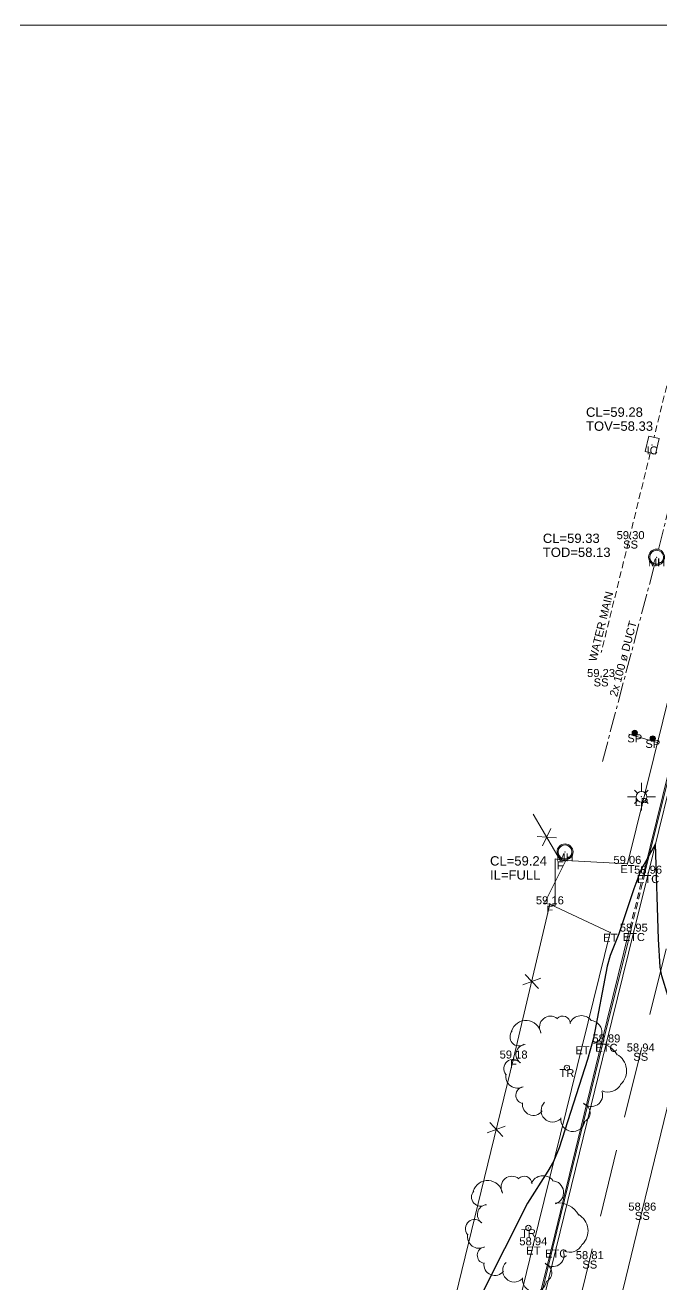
# Model space of a CAD drawing. Header units: metres. Extents: x -244 to 200, y -283 to 282.
# Drawn here: x -140.8 to -81.1, y 164.5 to 282.5 of the extents above; entities that cross this region are included whole.
import ezdxf
from ezdxf.enums import TextEntityAlignment as Align

# ---------------------------------------------------------------- set-up
doc = ezdxf.new("R2010")
doc.units = ezdxf.units.M
doc.linetypes.add('CENTER2', pattern=[28.575, 19.05, -3.175, 3.175, -3.175])
doc.linetypes.add('DASHED2', pattern=[9.525, 6.35, -3.175])
for name, color, linetype, lineweight in [('CONTOURS', 1, 'Continuous', 0), ('DESCRIPTIONS', 1, 'Continuous', 0), ('ELECTRICAL', 3, 'Continuous', 0), ('FENCES', 6, 'Continuous', 0), ('LEVELS', 1, 'Continuous', 0), ('POINTS', 1, 'Continuous', 0), ('ROAD_PAINT', 12, 'Continuous', 0), ('ROAD_SIGNAGE', 6, 'Continuous', 0), ('ROADS', 5, 'Continuous', 0), ('STORM_WATER', 1, 'Continuous', 0), ('SW_TEXT', 10, 'Continuous', 0), ('TITLE', 3, 'Continuous', 0), ('TREES', 14, 'Continuous', 0), ('WATER', 2, 'Continuous', 0)]:
    doc.layers.add(name, color=color, linetype=linetype, lineweight=lineweight)
doc.styles.add('Arial', font='arial.ttf', dxfattribs={"height": 1.68})

msp = doc.modelspace()

# ---------------------------------------------------------------- hatches: boundary and pattern name
at = {"layer": 'ROAD_SIGNAGE', "linetype": 'Continuous', "lineweight": 0}
h = msp.add_hatch(color=1, dxfattribs=at)
edge = h.paths.add_edge_path(flags=0)
edge.add_arc((-83.65, 216.18), 0.25, 0, 360)
h = msp.add_hatch(color=1, dxfattribs=at)
edge = h.paths.add_edge_path(flags=0)
edge.add_arc((-81.96, 215.66), 0.25, 0, 360)

# ---------------------------------------------------------------- linework, layer by layer
at = {"layer": 'CONTOURS', "color": 6, "linetype": 'Continuous', "lineweight": -3, "flags": 128}
msp.add_lwpolyline([(-80.51, 191.49), (-81.12, 193.43), (-81.27, 194.23), (-81.42, 196.84), (-81.71, 205.8), (-81.75, 205.72), (-83.09, 203.32), (-83.75, 201.58), (-85.14, 197.35), (-85.97, 195.32), (-86.24, 194.33), (-87.51, 187.58), (-88.07, 185.59), (-90.75, 177.29), (-91.26, 176.03), (-91.8, 175.11), (-93.72, 172.11), (-100.18, 159.29)], dxfattribs=at)
at = {"layer": 'ELECTRICAL', "color": 1, "linetype": 'CENTER2', "lineweight": 0, "ltscale": 0.1}
for p, q in [((-81.42, 233.38), (-76.83, 252.07)), ((-81.79, 231.93), (-86.73, 213.32))]:
    msp.add_line(p, q, dxfattribs=at)
at = {"layer": 'ELECTRICAL', "color": 2, "linetype": 'Continuous', "lineweight": 0}
for p, q in [((-83.02, 211.5), (-83.02, 210.7)), ((-83.52, 210.2), (-84.32, 210.2)), ((-83.66, 210.83), (-83.38, 210.55)), ((-82.67, 210.55), (-82.39, 210.83)), ((-82.52, 210.2), (-81.72, 210.2)), ((-83.38, 209.84), (-83.66, 209.56)), ((-83.02, 208.9), (-83.02, 209.7)), ((-82.39, 209.56), (-82.67, 209.84))]:
    msp.add_line(p, q, dxfattribs=at)
at = {"layer": 'ELECTRICAL', "color": 1, "linetype": 'Continuous', "lineweight": 0}
for radius in [0.75, 0.652]:
    msp.add_circle((-81.6, 232.65), radius, dxfattribs=at)
at = {"layer": 'ELECTRICAL', "color": 2, "linetype": 'Continuous', "lineweight": 0}
msp.add_circle((-83.02, 210.2), 0.5, dxfattribs=at)
at = {"layer": 'FENCES', "color": 4, "linetype": 'Continuous', "lineweight": 0}
for p, q in [((-90.64, 204.26), (-93.17, 208.57)), ((-91.51, 207.23), (-92.3, 205.61)), ((-92.8, 206.47), (-91, 206.36)), ((-91.12, 200), (-91.12, 204.37)), ((-91.12, 204.37), (-90.15, 204.15)), ((-90.15, 204.15), (-92.1, 200.23)), ((-91.61, 200.12), (-95.01, 185.67)), ((-92.1, 200.23), (-91.12, 200)), ((-92.46, 193.21), (-94.15, 192.58)), ((-93.92, 193.55), (-92.69, 192.23)), ((-95.01, 185.67), (-100.46, 163.38)), ((-97.25, 179.68), (-96.03, 178.35)), ((-95.79, 179.33), (-97.48, 178.71))]:
    msp.add_line(p, q, dxfattribs=at)
at = {"layer": 'POINTS', "color": 1, "linetype": 'Continuous', "lineweight": 0}
for p in [(-82.02, 243.15), (-84.04, 234.34), (-81.6, 232.65), (-86.81, 221.42), (-83.65, 216.18), (-81.96, 215.66), (-83.02, 210.2), (-90.64, 204.26), (-90.19, 205.03), (-84.34, 203.91), (-82.4, 202.99), (-91.61, 200.12), (-85.94, 197.48), (-83.74, 197.56), (-88.55, 186.95), (-86.31, 187.18), (-95.01, 185.67), (-83.09, 186.33), (-90.01, 184.8), (-82.94, 171.42), (-93.62, 169.8), (-93.16, 168.17), (-91.02, 167.9), (-87.87, 166.87)]:
    msp.add_point(p, dxfattribs=at)
at = {"layer": 'ROAD_PAINT', "color": 7, "linetype": 'DASHED2', "lineweight": 0}
for p, q in [((-76.13, 214.44), (-83.09, 186.33)), ((-83.09, 186.33), (-87.87, 166.87)), ((-87.87, 166.87), (-93.7, 143.17))]:
    msp.add_line(p, q, dxfattribs=at)
at = {"layer": 'ROAD_PAINT', "color": 7, "linetype": 'Continuous', "lineweight": 0}
for p, q in [((-79.47, 185.81), (-82.94, 171.42)), ((-82.94, 171.42), (-86.92, 155.27))]:
    msp.add_line(p, q, dxfattribs=at)
at = {"layer": 'ROAD_SIGNAGE', "color": 1, "linetype": 'Continuous', "lineweight": 0}
msp.add_line((-84.2, 216.08), (-81.55, 215.27), dxfattribs=at)
for centre in [(-83.65, 216.18), (-81.96, 215.66)]:
    msp.add_circle(centre, 0.25, dxfattribs=at)
at = {"layer": 'ROADS', "color": 9, "linetype": 'Continuous', "lineweight": 0}
for p, q in [((-84.34, 203.91), (-77.77, 230.44)), ((-79.43, 215.04), (-82.4, 202.99)), ((-90.64, 204.26), (-84.34, 203.91)), ((-82.4, 202.99), (-83.74, 197.56)), ((-91.61, 200.12), (-85.94, 197.48)), ((-88.55, 186.95), (-85.94, 197.48)), ((-83.74, 197.56), (-86.31, 187.18)), ((-93.16, 168.17), (-88.55, 186.95)), ((-86.31, 187.18), (-91.02, 167.9)), ((-98.7, 145.81), (-93.16, 168.17)), ((-91.02, 167.9), (-96.72, 144.87))]:
    msp.add_line(p, q, dxfattribs=at)
at = {"layer": 'ROADS', "color": 1, "linetype": 'Continuous', "lineweight": 0}
for p, q in [((-79.84, 215.14), (-82.81, 203.09)), ((-79.72, 215.11), (-82.69, 203.06)), ((-84.16, 197.66), (-86.73, 187.28)), ((-84.03, 197.63), (-86.6, 187.25)), ((-86.73, 187.28), (-91.44, 168)), ((-86.6, 187.25), (-91.32, 167.97)), ((-91.44, 168), (-97.13, 144.97)), ((-91.32, 167.97), (-97.01, 144.94))]:
    msp.add_line(p, q, dxfattribs=at)
at = {"layer": 'ROADS', "color": 1, "linetype": 'DASHED2', "lineweight": 0, "ltscale": 0.1}
for p, q in [((-82.81, 203.09), (-84.16, 197.66)), ((-82.69, 203.06), (-84.03, 197.63))]:
    msp.add_line(p, q, dxfattribs=at)
at = {"layer": 'STORM_WATER', "color": 2, "linetype": 'Continuous', "lineweight": 0}
for radius in [0.75, 0.652]:
    msp.add_circle((-90.19, 205.03), radius, dxfattribs=at)
at = {"layer": 'TITLE', "color": 5, "linetype": 'Continuous', "lineweight": 0}
msp.add_line((-200, 282.5), (200, 282.5), dxfattribs=at)
at = {"layer": 'TREES', "color": 3, "linetype": 'Continuous', "lineweight": 0}
for centre in [(-90.01, 184.8), (-93.62, 169.8)]:
    msp.add_circle(centre, 0.25, dxfattribs=at)
for centre, radius, start, end in [((-93.84, 187.83), 1.41, 8.8098, 163.5621), ((-91.56, 188.62), 1.02, 50.0988, 209.3211), ((-90.41, 188.92), 0.727, 2.5144, 136.3735), ((-88.65, 188.5), 1.19, 38.7034, 156.0958), ((-87.82, 188.12), 1.1, 287.2998, 86.6061), ((-94.5, 187.69), 0.846, 138.2563, 305.4538), ((-93.87, 186.05), 0.925, 93.9554, 236.7311), ((-87.24, 184.92), 2.22, 29.2002, 97.1317), ((-95.07, 184.72), 0.862, 39.7102, 219.2347), ((-86.18, 184.52), 1.76, 313.3697, 60.9112), ((-94.65, 183.97), 1.08, 167.4392, 299.7281), ((-94.02, 182.23), 0.783, 97.0697, 257.1086), ((-86.15, 183.85), 1.33, 245.4785, 333.9375), ((-87.71, 182.23), 1.05, 224.8531, 20.0892), ((-93.16, 181.36), 1.02, 171.1113, 323.8817), ((-91.35, 180.8), 1.08, 134.732, 314.2886), ((-88.73, 180.58), 0.897, 294.7011, 72.4516), ((-89.45, 179.96), 1.13, 172.3982, 351.7148), ((-97.44, 172.83), 1.41, 8.8098, 163.5621), ((-95.17, 173.62), 1.02, 50.0988, 209.3211), ((-94.01, 173.92), 0.727, 2.5144, 136.3735), ((-92.26, 173.5), 1.19, 38.7034, 156.0958), ((-91.42, 173.12), 1.1, 287.2998, 86.6061), ((-98.11, 172.69), 0.846, 138.2563, 305.4538), ((-97.48, 171.05), 0.925, 93.9554, 236.7311), ((-90.84, 169.92), 2.22, 29.2002, 97.1317), ((-98.67, 169.72), 0.862, 39.7102, 219.2347), ((-89.79, 169.52), 1.76, 313.3697, 60.9112), ((-98.26, 168.97), 1.08, 167.4392, 299.7281), ((-97.63, 167.23), 0.783, 97.0697, 257.1086), ((-89.76, 168.85), 1.33, 245.4785, 333.9375), ((-96.77, 166.36), 1.02, 171.1113, 323.8817), ((-94.95, 165.8), 1.08, 134.732, 314.2886), ((-91.32, 167.23), 1.05, 224.8531, 20.0892), ((-92.33, 165.58), 0.897, 294.7011, 72.4516), ((-93.05, 164.96), 1.13, 172.3982, 351.7148)]:
    msp.add_arc(centre, radius, start, end, dxfattribs=at)
at = {"layer": 'WATER', "color": 2, "linetype": 'DASHED2', "lineweight": 0, "ltscale": 0.1}
for p, q in [((-77.24, 262.57), (-81.84, 243.88)), ((-82.19, 242.42), (-86.79, 223.73))]:
    msp.add_line(p, q, dxfattribs=at)
at = {"layer": 'WATER', "color": 2, "linetype": 'Continuous', "lineweight": 0}
for p, q in [((-82.32, 244), (-82.68, 242.54)), ((-81.35, 243.76), (-82.32, 244)), ((-81.71, 242.3), (-81.35, 243.76)), ((-82.68, 242.54), (-81.71, 242.3))]:
    msp.add_line(p, q, dxfattribs=at)

# ---------------------------------------------------------------- texts
at = {"layer": 'DESCRIPTIONS', "color": 9, "linetype": 'Continuous', "lineweight": -3, "style": 'Arial'}
for s, p in [('IC', (-82.02, 243.03)), ('SS', (-84.04, 234.21)), ('MH', (-81.6, 232.53)), ('SS', (-86.81, 221.29)), ('SP', (-83.65, 216.05)), ('SP', (-81.96, 215.53)), ('LP', (-83.02, 210.07)), ('MH', (-90.19, 204.91)), ('F', (-90.64, 204.14)), ('ET', (-84.34, 203.79)), ('ETC', (-82.4, 202.86)), ('F', (-91.61, 199.99)), ('ET', (-85.94, 197.36)), ('ETC', (-83.74, 197.43)), ('ET', (-88.55, 186.82)), ('ETC', (-86.31, 187.05)), ('F', (-95.01, 185.54)), ('SS', (-83.09, 186.21)), ('TR', (-90.01, 184.68)), ('SS', (-82.94, 171.3)), ('TR', (-93.62, 169.68)), ('ET', (-93.16, 168.05)), ('ETC', (-91.02, 167.77)), ('SS', (-87.87, 166.74))]:
    msp.add_text(s, height=0.75, dxfattribs=at).set_placement(p, align=Align.TOP_CENTER)
at = {"layer": 'ELECTRICAL', "color": 1, "linetype": 'Continuous', "lineweight": 0, "style": 'Arial'}
for s, p in [('CL=59.33', (-92.27, 234.42)), ('TOD=58.13', (-92.27, 233.11))]:
    msp.add_text(s, height=0.875, dxfattribs=at).set_placement(p, align=Align.MIDDLE_LEFT)
msp.add_text('2x 100 ø DUCT', height=0.75, rotation=75.1551, dxfattribs=at).set_placement((-84.16, 222.98), align=Align.BOTTOM_CENTER)
at = {"layer": 'LEVELS', "color": 6, "linetype": 'Continuous', "lineweight": -3, "style": 'Arial'}
for s, p in [('59.30', (-84.04, 234.34)), ('59.23', (-86.81, 221.42)), ('59.06', (-84.34, 203.91)), ('58.96', (-82.4, 202.99)), ('59.16', (-91.61, 200.12)), ('58.95', (-83.74, 197.56)), ('58.89', (-86.31, 187.18)), ('58.94', (-83.09, 186.33)), ('59.18', (-95.01, 185.67)), ('58.86', (-82.94, 171.42)), ('58.94', (-93.16, 168.17)), ('58.81', (-87.87, 166.87))]:
    msp.add_text(s, height=0.75, dxfattribs=at).set_placement(p, align=Align.CENTER)
at = {"layer": 'SW_TEXT', "color": 2, "linetype": 'Continuous', "lineweight": 0, "style": 'Arial'}
for s, p in [('CL=59.24', (-97.22, 204.19)), ('IL=FULL', (-97.22, 202.88))]:
    msp.add_text(s, height=0.875, dxfattribs=at).set_placement(p, align=Align.MIDDLE_LEFT)
at = {"layer": 'WATER', "color": 2, "linetype": 'Continuous', "lineweight": 0, "style": 'Arial'}
for s, p in [('CL=59.28', (-88.22, 246.24)), ('TOV=58.33', (-88.22, 244.93))]:
    msp.add_text(s, height=0.875, dxfattribs=at).set_placement(p, align=Align.MIDDLE_LEFT)
msp.add_text('WATER MAIN', height=0.75, rotation=76.181, dxfattribs=at).set_placement((-86.23, 226.02), align=Align.BOTTOM_CENTER)

doc.saveas('drawing.dxf')
